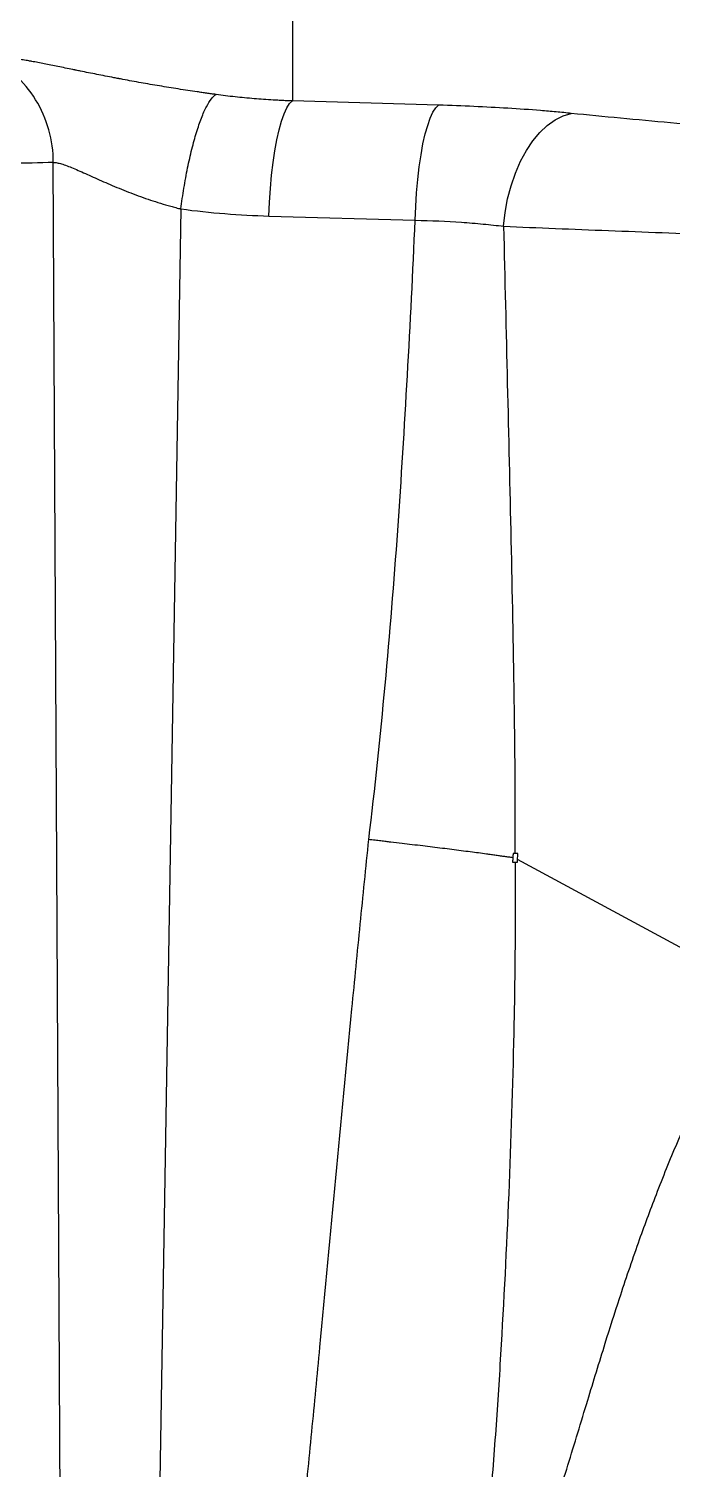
# Model space of a CAD drawing. Extents: x 398 to 508, y 623 to 782.
# Drawn here: x 464.03 to 469.57, y 710.67 to 723.07 of the extents above; entities that cross this region are included whole.
import ezdxf

# ---------------------------------------------------------------- set-up
doc = ezdxf.new("R2010")
doc.units = 0
doc.header["$MEASUREMENT"] = 0
doc.layers.add('GEOMETRY', color=2, linetype='Continuous', lineweight=25)

msp = doc.modelspace()

# ---------------------------------------------------------------- linework, layer by layer
at = {"layer": 'GEOMETRY'}
for p, q in [((466.301, 723.94), (466.301, 722.446)), ((467.559, 722.41), (466.301, 722.446)), ((464.306, 709.504), (464.242, 721.917)), ((465.341, 721.517), (465.142, 709.504)), ((466.099, 721.456), (467.358, 721.42)), ((469.742, 715.105), (468.239, 715.919))]:
    msp.add_line(p, q, dxfattribs=at)
at = {"layer": 'GEOMETRY', "flags": 128}
for points in [[(466.099, 721.456), (466.104, 721.575), (466.111, 721.693), (466.122, 721.807), (466.134, 721.916), (466.15, 722.018), (466.167, 722.113), (466.186, 722.198), (466.207, 722.273), (466.229, 722.335), (466.252, 722.386), (466.276, 722.423), (466.301, 722.446)], [(467.358, 721.42), (467.362, 721.539), (467.37, 721.656), (467.38, 721.77), (467.393, 721.879), (467.408, 721.982), (467.425, 722.076), (467.445, 722.162), (467.466, 722.236), (467.488, 722.299), (467.511, 722.349), (467.535, 722.387), (467.559, 722.41)], [(468.119, 721.368), (468.133, 721.487), (468.154, 721.604), (468.184, 721.717), (468.221, 721.825), (468.265, 721.927), (468.315, 722.02), (468.37, 722.103), (468.431, 722.176), (468.495, 722.236), (468.562, 722.284), (468.632, 722.319), (468.702, 722.339)], [(468.238, 715.896), (468.238, 715.907), (468.239, 715.919)]]:
    msp.add_lwpolyline(points, dxfattribs=at)
at = {"layer": 'GEOMETRY'}
for points, knots in [([(465.644, 722.502), (465.637, 722.503), (465.624, 722.505), (465.603, 722.507), (465.583, 722.51), (465.556, 722.514), (465.522, 722.519), (465.468, 722.527), (465.4, 722.537), (465.318, 722.549), (465.237, 722.562), (465.156, 722.576), (465.076, 722.589), (464.997, 722.603), (464.918, 722.617), (464.86, 722.628), (464.825, 722.635), (464.813, 722.637), (464.808, 722.638), (464.805, 722.639), (464.804, 722.639), (464.79, 722.641), (464.751, 722.649), (464.689, 722.661), (464.616, 722.675), (464.546, 722.689), (464.486, 722.701), (464.45, 722.708), (464.436, 722.711), (464.433, 722.712), (464.43, 722.713), (464.422, 722.714), (464.393, 722.72), (464.345, 722.73), (464.282, 722.743), (464.221, 722.755), (464.164, 722.766), (464.109, 722.777), (464.069, 722.784), (464.044, 722.789), (464.027, 722.792), (463.999, 722.797), (463.959, 722.803), (463.914, 722.81), (463.873, 722.816), (463.834, 722.821), (463.798, 722.825), (463.765, 722.827), (463.74, 722.828), (463.721, 722.828), (463.708, 722.827), (463.696, 722.827), (463.688, 722.826), (463.684, 722.826)], [0, 0, 0, 0, 0.007892, 0.015779, 0.023661, 0.031542, 0.047289, 0.063036, 0.094578, 0.125998, 0.157174, 0.188207, 0.21919, 0.250217, 0.281375, 0.312754, 0.320642, 0.324582, 0.326551, 0.3273, 0.327675, 0.328518, 0.34422, 0.375467, 0.40658, 0.437639, 0.46872, 0.48652, 0.488191, 0.489026, 0.489862, 0.493206, 0.499898, 0.531238, 0.562701, 0.594, 0.62518, 0.656305, 0.687437, 0.695228, 0.703025, 0.718636, 0.749959, 0.781413, 0.812736, 0.843934, 0.875065, 0.906183, 0.937342, 0.952958, 0.968597, 0.984287, 1, 1, 1, 1]), ([(464.242, 721.917), (464.242, 722.012), (464.229, 722.107), (464.177, 722.289), (464.139, 722.377), (464.04, 722.537), (463.98, 722.609), (463.843, 722.734), (463.766, 722.786), (463.684, 722.826)], [0, 0, 0, 0, 0.25, 0.25, 0.5, 0.5, 0.75, 0.75, 1, 1, 1, 1]), ([(465.341, 721.517), (465.348, 721.577), (465.357, 721.637), (465.376, 721.755), (465.387, 721.813), (465.41, 721.926), (465.422, 721.98), (465.448, 722.083), (465.461, 722.131), (465.489, 722.221), (465.503, 722.262), (465.532, 722.336), (465.546, 722.369), (465.575, 722.424), (465.589, 722.447), (465.617, 722.482), (465.631, 722.495), (465.644, 722.502)], [0, 0, 0, 0, 0.125, 0.125, 0.25, 0.25, 0.375, 0.375, 0.5, 0.5, 0.625, 0.625, 0.75, 0.75, 0.875, 0.875, 1, 1, 1, 1]), ([(466.301, 722.446), (466.286, 722.447), (466.258, 722.448), (466.217, 722.449), (466.176, 722.452), (466.121, 722.455), (466.053, 722.459), (465.971, 722.465), (465.889, 722.473), (465.807, 722.481), (465.725, 722.491), (465.671, 722.498), (465.644, 722.502)], [0, 0, 0, 0, 0.064313, 0.127429, 0.18935, 0.250078, 0.376949, 0.5, 0.626543, 0.749922, 0.876308, 1, 1, 1, 1]), ([(468.702, 722.339), (468.659, 722.344), (468.616, 722.348), (468.527, 722.356), (468.482, 722.36), (468.345, 722.371), (468.251, 722.377), (468.06, 722.389), (467.963, 722.394), (467.764, 722.403), (467.663, 722.407), (467.559, 722.41)], [0, 0, 0, 0, 0.125, 0.125, 0.25, 0.25, 0.5, 0.5, 0.75, 0.75, 1, 1, 1, 1]), ([(472.296, 722.054), (471.98, 722.074), (471.667, 722.094), (471.049, 722.137), (470.743, 722.16), (470.142, 722.207), (469.847, 722.232), (469.267, 722.284), (468.982, 722.311), (468.702, 722.339)], [0, 0, 0, 0, 0.25, 0.25, 0.5, 0.5, 0.75, 0.75, 1, 1, 1, 1]), ([(464.242, 721.917), (464.003, 721.907), (463.756, 721.91), (463.247, 721.949), (462.984, 721.985), (462.714, 722.039)], [0, 0, 0, 0, 0.5, 0.5, 1, 1, 1, 1]), ([(464.242, 721.917), (464.244, 721.917), (464.245, 721.917), (464.247, 721.917), (464.251, 721.917), (464.255, 721.917), (464.263, 721.916), (464.268, 721.915), (464.286, 721.912), (464.299, 721.909), (464.328, 721.9), (464.343, 721.895), (464.377, 721.882), (464.395, 721.875), (464.45, 721.852), (464.491, 721.834), (464.557, 721.804), (464.579, 721.794), (464.626, 721.773), (464.65, 721.762), (464.724, 721.73), (464.775, 721.708), (464.855, 721.676), (464.882, 721.665), (464.938, 721.644), (464.965, 721.633), (465.05, 721.603), (465.107, 721.584), (465.194, 721.557), (465.224, 721.548), (465.268, 721.536), (465.282, 721.532), (465.304, 721.526), (465.315, 721.523), (465.326, 721.52), (465.333, 721.519), (465.337, 721.518), (465.341, 721.517)], [0, 0, 0, 0, 0.007812, 0.007812, 0.015625, 0.03125, 0.03125, 0.0625, 0.0625, 0.125, 0.125, 0.1875, 0.1875, 0.25, 0.25, 0.375, 0.375, 0.4375, 0.4375, 0.5, 0.5, 0.625, 0.625, 0.6875, 0.6875, 0.75, 0.75, 0.875, 0.875, 0.9375, 0.9375, 0.96875, 0.96875, 0.984375, 0.992188, 0.992188, 1, 1, 1, 1]), ([(466.958, 716.089), (467.012, 716.532), (467.058, 716.975), (467.14, 717.862), (467.176, 718.306), (467.239, 719.195), (467.266, 719.64), (467.316, 720.529), (467.338, 720.974), (467.358, 721.42)], [0, 0, 0, 0, 0.25, 0.25, 0.5, 0.5, 0.75, 0.75, 1, 1, 1, 1]), ([(467.358, 721.42), (467.496, 721.417), (467.628, 721.411), (467.819, 721.398), (467.881, 721.393), (467.973, 721.384), (468.003, 721.381), (468.062, 721.375), (468.091, 721.371), (468.119, 721.368)], [0, 0, 0, 0, 0.5, 0.5, 0.75, 0.75, 0.875, 0.875, 1, 1, 1, 1]), ([(468.119, 721.368), (468.13, 720.916), (468.14, 720.465), (468.162, 719.564), (468.172, 719.114), (468.192, 718.214), (468.201, 717.764), (468.211, 717.091), (468.214, 716.866), (468.217, 716.418), (468.217, 716.194), (468.216, 715.971)], [0, 0, 0, 0, 0.25, 0.25, 0.5, 0.5, 0.75, 0.75, 0.875, 0.875, 1, 1, 1, 1]), ([(468.119, 721.368), (468.415, 721.355), (468.715, 721.343), (469.327, 721.319), (469.639, 721.307), (470.272, 721.282), (470.594, 721.269), (471.246, 721.244), (471.576, 721.231), (471.909, 721.217)], [0, 0, 0, 0, 0.25, 0.25, 0.5, 0.5, 0.75, 0.75, 1, 1, 1, 1]), ([(466.287, 710.313), (466.298, 710.322), (466.31, 710.332), (466.328, 710.346), (466.333, 710.35), (466.345, 710.359), (466.35, 710.365), (466.365, 710.381), (466.374, 710.394), (466.389, 710.421), (466.395, 710.435), (466.406, 710.463), (466.41, 710.478), (466.417, 710.508), (466.42, 710.523), (466.423, 710.545), (466.424, 710.553), (466.425, 710.568), (466.428, 710.591), (466.442, 710.735), (466.456, 710.871), (466.491, 711.235), (466.515, 711.478), (466.584, 712.206), (466.629, 712.692), (466.72, 713.663), (466.766, 714.148), (466.837, 714.876), (466.861, 715.119), (466.897, 715.483), (466.909, 715.604), (466.934, 715.847), (466.946, 715.968), (466.958, 716.089)], [0, 0, 0, 0, 0.007812, 0.007812, 0.011719, 0.011719, 0.015625, 0.015625, 0.023437, 0.023437, 0.03125, 0.03125, 0.039062, 0.039062, 0.046875, 0.046875, 0.050781, 0.050781, 0.054687, 0.0625, 0.125, 0.125, 0.25, 0.25, 0.5, 0.5, 0.75, 0.75, 0.875, 0.875, 0.9375, 0.9375, 1, 1, 1, 1]), ([(468.198, 715.933), (468.193, 715.934), (468.182, 715.936), (468.165, 715.938), (468.148, 715.94), (468.13, 715.943), (468.112, 715.945), (468.093, 715.948), (468.074, 715.951), (468.054, 715.953), (468.034, 715.956), (468.014, 715.959), (467.993, 715.962), (467.935, 715.97), (467.832, 715.983), (467.702, 716), (467.592, 716.014), (467.508, 716.024), (467.421, 716.035), (467.334, 716.045), (467.242, 716.056), (467.167, 716.065), (467.106, 716.072), (467.06, 716.078), (467.011, 716.083), (466.976, 716.087), (466.958, 716.089)], [0, 0, 0, 0, 0.018926, 0.037953, 0.05708, 0.076307, 0.095634, 0.115061, 0.134589, 0.154216, 0.173944, 0.193772, 0.213699, 0.233726, 0.358169, 0.489212, 0.55163, 0.616433, 0.678318, 0.743456, 0.804955, 0.871489, 0.899667, 0.930478, 0.963923, 1, 1, 1, 1]), ([(468.22, 715.896), (468.22, 715.78), (468.22, 715.665), (468.22, 715.434), (468.219, 715.319), (468.216, 714.972), (468.213, 714.742), (468.199, 714.05), (468.185, 713.588), (468.148, 712.665), (468.125, 712.204), (468.085, 711.513), (468.07, 711.282), (468.038, 710.822), (468.02, 710.592), (468.001, 710.362)], [0, 0, 0, 0, 0.0625, 0.0625, 0.125, 0.125, 0.25, 0.25, 0.5, 0.5, 0.75, 0.75, 0.875, 0.875, 1, 1, 1, 1]), ([(468.364, 709.776), (468.369, 709.788), (468.378, 709.814), (468.393, 709.854), (468.408, 709.898), (468.425, 709.945), (468.443, 709.996), (468.461, 710.05), (468.481, 710.108), (468.523, 710.235), (468.588, 710.433), (468.673, 710.706), (468.758, 710.983), (468.864, 711.332), (468.982, 711.719), (469.126, 712.172), (469.271, 712.6), (469.409, 712.973), (469.522, 713.26), (469.615, 713.483), (469.696, 713.667), (469.757, 713.798), (469.791, 713.871), (469.827, 713.945), (469.87, 714.033), (469.925, 714.14), (469.978, 714.243), (470.032, 714.341), (470.084, 714.436), (470.137, 714.527), (470.188, 714.613), (470.238, 714.696), (470.272, 714.75), (470.289, 714.776)], [0, 0, 0, 0, 0.008115, 0.016892, 0.026332, 0.036436, 0.047205, 0.058643, 0.070749, 0.083527, 0.138282, 0.193222, 0.248281, 0.303367, 0.398967, 0.473652, 0.566472, 0.647373, 0.691219, 0.735064, 0.779047, 0.801066, 0.813388, 0.823104, 0.845504, 0.867216, 0.88824, 0.908578, 0.92823, 0.947198, 0.965481, 0.983081, 1, 1, 1, 1])]:
    msp.add_open_spline(points, degree=3, knots=knots, dxfattribs=at)
for points in [[(465.341, 721.517), (465.592, 721.483), (465.845, 721.463), (466.099, 721.456)], [(468.198, 715.933), (468.198, 715.921), (468.197, 715.908), (468.196, 715.896)], [(468.201, 715.971), (468.2, 715.958), (468.199, 715.946), (468.198, 715.933)], [(468.216, 715.971), (468.211, 715.971), (468.206, 715.971), (468.201, 715.971)], [(468.243, 715.971), (468.234, 715.971), (468.225, 715.971), (468.216, 715.971)], [(468.239, 715.919), (468.24, 715.936), (468.242, 715.953), (468.243, 715.971)], [(468.196, 715.896), (468.204, 715.896), (468.212, 715.896), (468.22, 715.896)], [(468.22, 715.896), (468.226, 715.896), (468.232, 715.896), (468.238, 715.896)]]:
    msp.add_open_spline(points, degree=3, dxfattribs=at)

doc.saveas('drawing.dxf')
